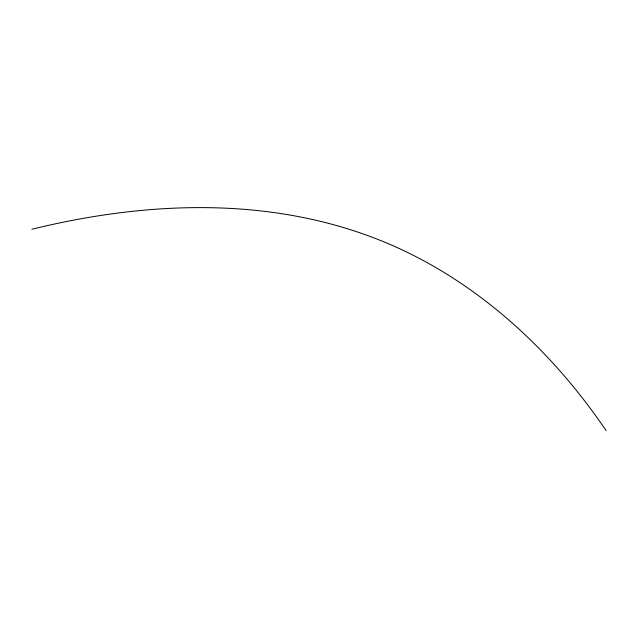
<?xml version="1.0" encoding="UTF-8"?>
<svg xmlns="http://www.w3.org/2000/svg" width="638" height="638" viewBox="0 0 638 638"><rect width="100%" height="100%" fill="white"/><g stroke="black" fill="none" stroke-linecap="round" stroke-linejoin="round"><path stroke-width="0.96" d="M31.9 229.249C139.818 202.748 256.085 196.584 362.352 233.667C463.443 268.765 546.67 342.957 606.1 430.61"/></g></svg>
